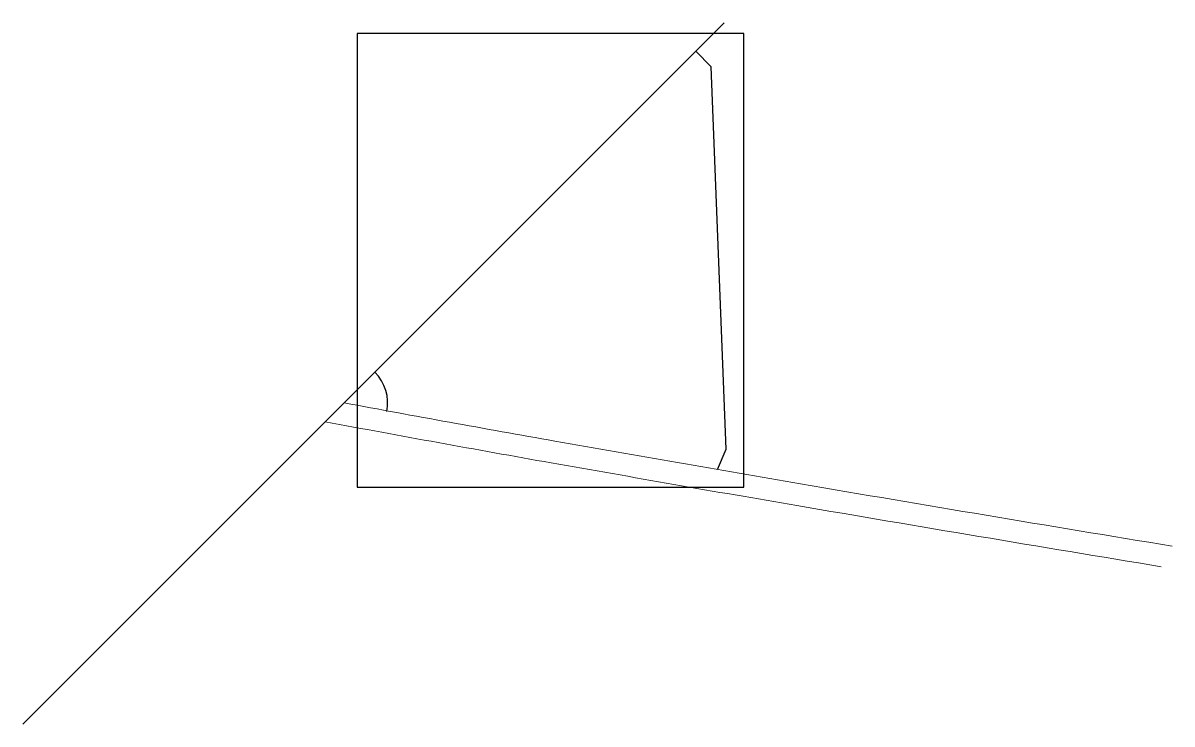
# Model space of a CAD drawing. Header units: millimetres. Extents: x 5784 to 7084, y 1495 to 2288.
import ezdxf

# ---------------------------------------------------------------- set-up
doc = ezdxf.new("R2010")
doc.units = ezdxf.units.MM
for name, color, linetype in [('-1202', 7, 'Continuous'), ('200-CO3', 7, 'Continuous'), ('Braket', 30, 'Continuous')]:
    doc.layers.add(name, color=color, linetype=linetype)

msp = doc.modelspace()

# ---------------------------------------------------------------- linework, layer by layer
at = {"layer": '-1202', "color": 7, "linetype": 'Continuous', "lineweight": 0}
for points in [[(7084.5, 1696.1, -0.001737), (6664, 1766.6, -0.00128), (6386.1, 1814.9, -0.002235), (6147.6, 1858.2, -0.002235)], [(7072.3, 1672.8, -0.001704), (6659.8, 1742, -0.00128), (6381.8, 1790.3, -0.002393), (6126.2, 1836.8, -0.002393)]]:
    msp.add_lwpolyline(points, format="xyb", dxfattribs=at)
at = {"color": 7, "linetype": 'Continuous', "ltscale": 3}
for points in [[(6545.7, 2256.3), (6563.1, 2238.3)], [(6570.2, 1782.8), (6579.9, 1805.8), (6563.1, 2238.3)]]:
    msp.add_lwpolyline(points, dxfattribs=at)
msp.add_arc((6146.9, 1857.5), 50, 349.3864, 45, dxfattribs=at)
at = {"layer": '200-CO3', "color": 3, "linetype": 'Continuous'}
msp.add_line((5784.1, 1494.7), (6577.5, 2288.1), dxfattribs=at)
at = {"layer": 'Braket'}
for p, q in [((6599.9, 2276.3), (6162.2, 2276.3)), ((6162.2, 2276.3), (6162.2, 1762.9)), ((6599.9, 1762.9), (6599.9, 2276.3)), ((6162.2, 1762.9), (6599.9, 1762.9))]:
    msp.add_line(p, q, dxfattribs=at)

doc.saveas('drawing.dxf')
